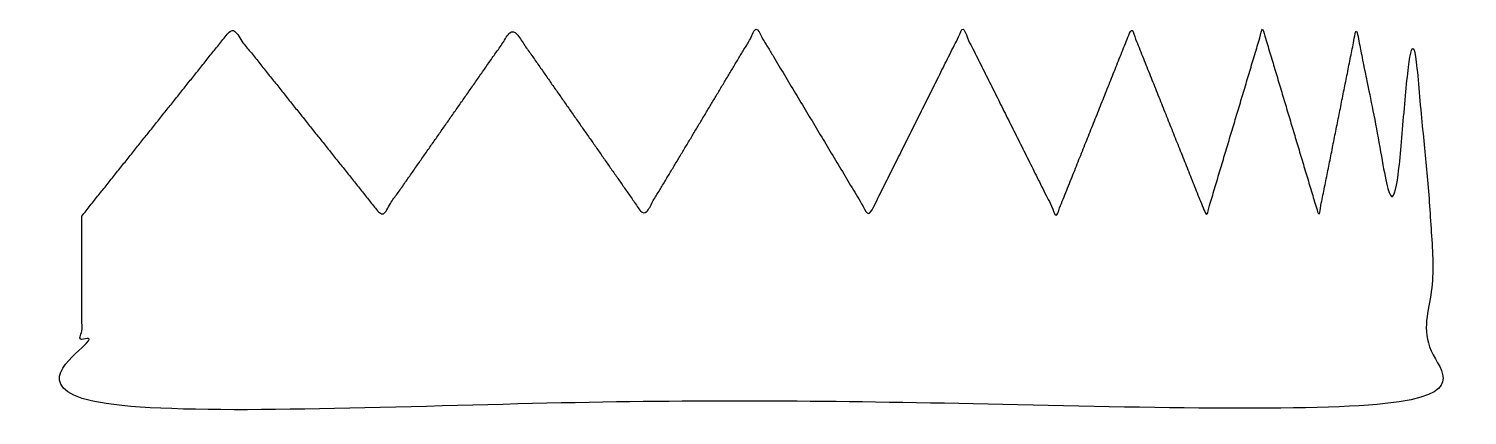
# Model space of a CAD drawing. Header units: millimetres. Extents: x -2.8 to 73.9, y -10.6 to 10.
import ezdxf

# ---------------------------------------------------------------- set-up
doc = ezdxf.new("R2010")
doc.units = ezdxf.units.MM
doc.header["$MEASUREMENT"] = 0
doc.layers.add('Default', color=18, linetype='Continuous', true_color=0x000000)

msp = doc.modelspace()

# ---------------------------------------------------------------- linework, layer by layer
at = {"layer": 'Default'}
msp.add_open_spline([(0, 0), (0, -5), (0, -10), (36, -10), (72, -10), (72, -5), (72, 0), (71.5, 5), (71, 10), (70.5, 5), (70, 0), (69, 5), (68, 10), (67, 5), (66, 0), (64.5, 5), (63, 10), (61.5, 5), (60, 0), (58, 5), (56, 10), (54, 5), (52, 0), (49.5, 5), (47, 10), (44.5, 5), (42, 0), (39, 5), (36, 10), (33, 5), (30, 0), (26.5, 5), (23, 10), (19.5, 5), (16, 0), (12, 5), (8, 10), (4, 5), (0, 0)], degree=2, knots=[0, 0, 0, 1, 1, 2, 2, 3, 3, 4, 4, 5, 5, 6, 6, 7, 7, 8, 8, 9, 9, 10, 10, 11, 11, 12, 12, 13, 13, 14, 14, 15, 15, 16, 16, 17, 17, 18, 18, 19, 19, 19], dxfattribs=at)

doc.saveas('drawing.dxf')
